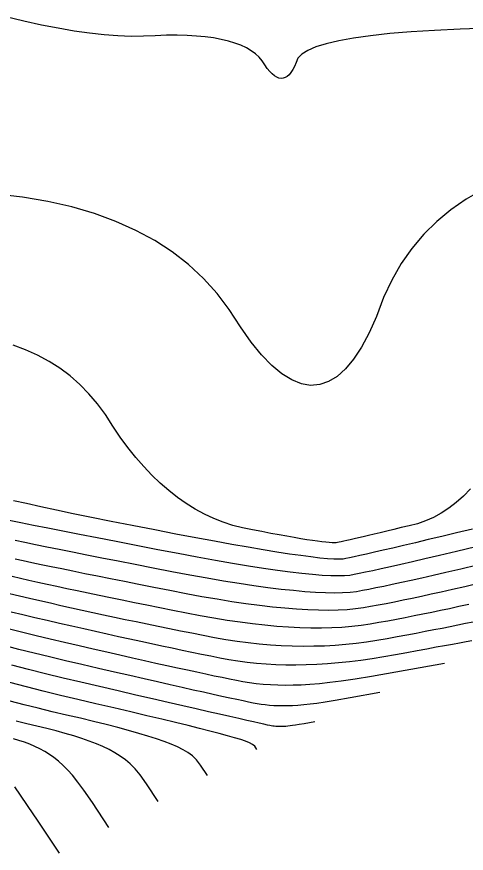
# Model space of a CAD drawing. Header units: inches. Extents: x 1412622.3 to 1412714.6, y 4931530.8 to 4931588.5.
# Drawn here: x 1412651.86 to 1412655.08, y 4931532.06 to 4931538.05 of the extents above; entities that cross this region are included whole.
import ezdxf

# ---------------------------------------------------------------- set-up
doc = ezdxf.new("R2010")
doc.units = ezdxf.units.IN
doc.header["$MEASUREMENT"] = 0

msp = doc.modelspace()

# ---------------------------------------------------------------- linework, layer by layer
for points in [[(1412655.2367, 4931537.971), (1412655.037, 4931537.9642), (1412654.853, 4931537.9553), (1412654.6847, 4931537.9444), (1412654.532, 4931537.9316), (1412654.3949, 4931537.9167), (1412654.2736, 4931537.8997), (1412654.1678, 4931537.8808), (1412654.0778, 4931537.8598), (1412654.0034, 4931537.8369), (1412653.9446, 4931537.8119), (1412653.9015, 4931537.7849), (1412653.8741, 4931537.7558), (1412653.8623, 4931537.7248), (1412653.8501, 4931537.6975), (1412653.8376, 4931537.6739), (1412653.8246, 4931537.6541), (1412653.8112, 4931537.638), (1412653.7974, 4931537.6256), (1412653.7832, 4931537.617), (1412653.7686, 4931537.6121), (1412653.7536, 4931537.6109), (1412653.7382, 4931537.6135), (1412653.7224, 4931537.6198), (1412653.7062, 4931537.6299), (1412653.6896, 4931537.6436), (1412653.6726, 4931537.6611), (1412653.6552, 4931537.6824), (1412653.6374, 4931537.7074), (1412653.6192, 4931537.7361), (1412653.5969, 4931537.7627), (1412653.5705, 4931537.7873), (1412653.5399, 4931537.8098), (1412653.5053, 4931537.8302), (1412653.4665, 4931537.8485), (1412653.4237, 4931537.8647), (1412653.3767, 4931537.8789), (1412653.3256, 4931537.8909), (1412653.2704, 4931537.9009), (1412653.2111, 4931537.9089), (1412653.1477, 4931537.9147), (1412653.0802, 4931537.9184), (1412653.0086, 4931537.9201), (1412652.9329, 4931537.9197), (1412652.853, 4931537.9172), (1412652.7691, 4931537.9127), (1412652.68, 4931537.9121), (1412652.5857, 4931537.9156), (1412652.4863, 4931537.9231), (1412652.3817, 4931537.9347), (1412652.2719, 4931537.9503), (1412652.157, 4931537.9699), (1412652.0369, 4931537.9935), (1412651.9117, 4931538.0211), (1412651.7813, 4931538.0528)], [(1412655.1978, 4931536.8135), (1412655.0797, 4931536.7466), (1412654.97, 4931536.6714), (1412654.8687, 4931536.5876), (1412654.7757, 4931536.4954), (1412654.6912, 4931536.3948), (1412654.615, 4931536.2856), (1412654.5472, 4931536.168), (1412654.4878, 4931536.042), (1412654.4368, 4931535.9075), (1412654.384, 4931535.7892), (1412654.3295, 4931535.687), (1412654.2732, 4931535.6011), (1412654.2152, 4931535.5313), (1412654.1555, 4931535.4777), (1412654.094, 4931535.4403), (1412654.0307, 4931535.4191), (1412653.9658, 4931535.414), (1412653.8991, 4931535.4252), (1412653.8306, 4931535.4525), (1412653.7604, 4931535.496), (1412653.6885, 4931535.5558), (1412653.6148, 4931535.6316), (1412653.5394, 4931535.7237), (1412653.4622, 4931535.832), (1412653.3833, 4931535.9564), (1412653.2951, 4931536.0723), (1412653.1975, 4931536.1796), (1412653.0907, 4931536.2784), (1412652.9746, 4931536.3686), (1412652.8491, 4931536.4503), (1412652.7143, 4931536.5235), (1412652.5703, 4931536.588), (1412652.4169, 4931536.6441), (1412652.2542, 4931536.6915), (1412652.0822, 4931536.7304), (1412651.9009, 4931536.7608), (1412651.7102, 4931536.7826)], [(1412655.1102, 4931534.6728), (1412655.0601, 4931534.6214), (1412655.0087, 4931534.5753), (1412654.9559, 4931534.5345), (1412654.9017, 4931534.4989), (1412654.8461, 4931534.4685), (1412654.7891, 4931534.4434), (1412654.7307, 4931534.4236), (1412654.671, 4931534.4091), (1412654.6144, 4931534.3954), (1412654.561, 4931534.3824), (1412654.5108, 4931534.3703), (1412654.4638, 4931534.359), (1412654.42, 4931534.3485), (1412654.3794, 4931534.3389), (1412654.3419, 4931534.33), (1412654.3077, 4931534.3219), (1412654.2767, 4931534.3147), (1412654.2488, 4931534.3083), (1412654.2242, 4931534.3026), (1412654.2028, 4931534.2978), (1412654.1845, 4931534.2938), (1412654.1695, 4931534.2906), (1412654.1576, 4931534.2883), (1412654.1489, 4931534.2867), (1412654.1363, 4931534.2861), (1412654.1199, 4931534.2865), (1412654.0994, 4931534.2878), (1412654.0751, 4931534.2901), (1412654.0469, 4931534.2934), (1412654.0148, 4931534.2977), (1412653.9787, 4931534.3029), (1412653.9387, 4931534.3091), (1412653.8949, 4931534.3162), (1412653.8471, 4931534.3243), (1412653.7954, 4931534.3334), (1412653.7398, 4931534.3435), (1412653.6802, 4931534.3545), (1412653.6168, 4931534.3665), (1412653.5494, 4931534.3795), (1412653.4782, 4931534.3934), (1412653.4081, 4931534.4117), (1412653.3391, 4931534.4342), (1412653.2713, 4931534.4611), (1412653.2047, 4931534.4924), (1412653.1392, 4931534.5279), (1412653.0749, 4931534.5678), (1412653.0118, 4931534.612), (1412652.9498, 4931534.6606), (1412652.889, 4931534.7134), (1412652.8293, 4931534.7706), (1412652.7708, 4931534.8321), (1412652.7134, 4931534.8979), (1412652.6572, 4931534.9681), (1412652.6022, 4931535.0426), (1412652.5483, 4931535.1214), (1412652.4956, 4931535.2045), (1412652.4388, 4931535.282), (1412652.3777, 4931535.3539), (1412652.3125, 4931535.4203), (1412652.2431, 4931535.481), (1412652.1696, 4931535.5361), (1412652.0919, 4931535.5856), (1412652.01, 4931535.6295), (1412651.924, 4931535.6679), (1412651.8338, 4931535.7006)], [(1412655.1247, 4931534.3855), (1412655.0117, 4931534.3582), (1412654.906, 4931534.3328), (1412654.8074, 4931534.3092), (1412654.716, 4931534.2874), (1412654.6318, 4931534.2675), (1412654.5548, 4931534.2494), (1412654.485, 4931534.2331), (1412654.4224, 4931534.2186), (1412654.367, 4931534.2059), (1412654.3187, 4931534.1951), (1412654.2776, 4931534.1861), (1412654.2438, 4931534.179), (1412654.2171, 4931534.1736), (1412654.1976, 4931534.1701), (1412654.1693, 4931534.1688), (1412654.1322, 4931534.1696), (1412654.0863, 4931534.1726), (1412654.0315, 4931534.1778), (1412653.968, 4931534.1852), (1412653.8957, 4931534.1947), (1412653.8146, 4931534.2065), (1412653.7247, 4931534.2204), (1412653.6259, 4931534.2365), (1412653.5184, 4931534.2548), (1412653.4021, 4931534.2752), (1412653.2769, 4931534.2978), (1412653.143, 4931534.3227), (1412653.0003, 4931534.3496), (1412652.8487, 4931534.3788), (1412652.6884, 4931534.4102), (1412652.5378, 4931534.44), (1412652.3969, 4931534.4684), (1412652.2657, 4931534.4953), (1412652.1442, 4931534.5207), (1412652.0325, 4931534.5446), (1412651.9305, 4931534.567), (1412651.8382, 4931534.588)], [(1412655.1497, 4931534.2583), (1412655.011, 4931534.2251), (1412654.8888, 4931534.1961), (1412654.7833, 4931534.1713), (1412654.6943, 4931534.1506), (1412654.6126, 4931534.1318), (1412654.5382, 4931534.1149), (1412654.4712, 4931534.0999), (1412654.4116, 4931534.0868), (1412654.3592, 4931534.0756), (1412654.3142, 4931534.0663), (1412654.2766, 4931534.0589), (1412654.2462, 4931534.0535), (1412654.2082, 4931534.0502), (1412654.1625, 4931534.0492), (1412654.1092, 4931534.0503), (1412654.0481, 4931534.0537), (1412653.9794, 4931534.0593), (1412653.903, 4931534.0671), (1412653.819, 4931534.0771), (1412653.7273, 4931534.0894), (1412653.6278, 4931534.1038), (1412653.5208, 4931534.1205), (1412653.406, 4931534.1393), (1412653.2836, 4931534.1604), (1412653.1535, 4931534.1837), (1412653.0157, 4931534.2092), (1412652.8702, 4931534.237), (1412652.7171, 4931534.2669), (1412652.5727, 4931534.2952), (1412652.437, 4931534.3217), (1412652.31, 4931534.3467), (1412652.1917, 4931534.3699), (1412652.0822, 4931534.3915), (1412651.9813, 4931534.4114), (1412651.8892, 4931534.4296), (1412651.8058, 4931534.4461)], [(1412655.1583, 4931534.1265), (1412655.0406, 4931534.0987), (1412654.9353, 4931534.0741), (1412654.8424, 4931534.0526), (1412654.7619, 4931534.0343), (1412654.6863, 4931534.0174), (1412654.6156, 4931534.0018), (1412654.5499, 4931533.9876), (1412654.4891, 4931533.9747), (1412654.4331, 4931533.9632), (1412654.3821, 4931533.9531), (1412654.3361, 4931533.9443), (1412654.2949, 4931533.9369), (1412654.2478, 4931533.9315), (1412654.1949, 4931533.9284), (1412654.1361, 4931533.9273), (1412654.0714, 4931533.9283), (1412654.0009, 4931533.9315), (1412653.9244, 4931533.9367), (1412653.8421, 4931533.9441), (1412653.7539, 4931533.9536), (1412653.6598, 4931533.9652), (1412653.5599, 4931533.979), (1412653.4541, 4931533.9948), (1412653.3423, 4931534.0128), (1412653.2248, 4931534.0329), (1412653.1013, 4931534.0551), (1412652.9719, 4931534.0794), (1412652.8367, 4931534.1059), (1412652.7081, 4931534.1311), (1412652.5862, 4931534.155), (1412652.4709, 4931534.1777), (1412652.3623, 4931534.1992), (1412652.2603, 4931534.2195), (1412652.165, 4931534.2385), (1412652.0763, 4931534.2562), (1412651.9943, 4931534.2728), (1412651.9189, 4931534.2881), (1412651.8502, 4931534.3021)], [(1412655.1668, 4931533.9948), (1412655.0701, 4931533.9723), (1412654.9817, 4931533.952), (1412654.9014, 4931533.9339), (1412654.8295, 4931533.918), (1412654.76, 4931533.903), (1412654.693, 4931533.8887), (1412654.6285, 4931533.8753), (1412654.5665, 4931533.8626), (1412654.507, 4931533.8508), (1412654.45, 4931533.8398), (1412654.3955, 4931533.8296), (1412654.3435, 4931533.8202), (1412654.2875, 4931533.8129), (1412654.2273, 4931533.8075), (1412654.163, 4931533.8042), (1412654.0947, 4931533.8029), (1412654.0223, 4931533.8036), (1412653.9458, 4931533.8064), (1412653.8652, 4931533.8111), (1412653.7806, 4931533.8179), (1412653.6918, 4931533.8267), (1412653.599, 4931533.8375), (1412653.5021, 4931533.8503), (1412653.4011, 4931533.8652), (1412653.2961, 4931533.8821), (1412653.1869, 4931533.901), (1412653.0737, 4931533.9219), (1412652.9564, 4931533.9448), (1412652.8436, 4931533.9669), (1412652.7355, 4931533.9883), (1412652.6319, 4931534.0088), (1412652.5329, 4931534.0285), (1412652.4385, 4931534.0475), (1412652.3487, 4931534.0656), (1412652.2635, 4931534.0829), (1412652.1828, 4931534.0995), (1412652.1067, 4931534.1152), (1412652.0352, 4931534.1301), (1412651.9683, 4931534.1442), (1412651.906, 4931534.1576), (1412651.8482, 4931534.1701)], [(1412655.0997, 4931533.8459), (1412655.0281, 4931533.8299), (1412654.9605, 4931533.8152), (1412654.8971, 4931533.8018), (1412654.8337, 4931533.7886), (1412654.7704, 4931533.7756), (1412654.7072, 4931533.763), (1412654.644, 4931533.7506), (1412654.5809, 4931533.7384), (1412654.5179, 4931533.7266), (1412654.455, 4931533.715), (1412654.3922, 4931533.7036), (1412654.3271, 4931533.6942), (1412654.2597, 4931533.6867), (1412654.19, 4931533.6812), (1412654.118, 4931533.6775), (1412654.0437, 4931533.6758), (1412653.9672, 4931533.676), (1412653.8884, 4931533.6781), (1412653.8072, 4931533.6822), (1412653.7238, 4931533.6881), (1412653.6381, 4931533.696), (1412653.5502, 4931533.7058), (1412653.4599, 4931533.7176), (1412653.3674, 4931533.7312), (1412653.2725, 4931533.7468), (1412653.1754, 4931533.7643), (1412653.076, 4931533.7838), (1412652.9791, 4931533.8028), (1412652.8847, 4931533.8215), (1412652.7929, 4931533.8399), (1412652.7035, 4931533.8579), (1412652.6167, 4931533.8755), (1412652.5324, 4931533.8927), (1412652.4506, 4931533.9096), (1412652.3713, 4931533.9261), (1412652.2945, 4931533.9423), (1412652.2202, 4931533.9581), (1412652.1485, 4931533.9735), (1412652.0793, 4931533.9886), (1412652.0125, 4931534.0033), (1412651.9483, 4931534.0176), (1412651.8866, 4931534.0316), (1412651.8275, 4931534.0452)], [(1412655.1293, 4931533.7195), (1412655.0745, 4931533.7079), (1412655.0196, 4931533.6966), (1412654.9647, 4931533.6855), (1412654.9074, 4931533.6742), (1412654.8478, 4931533.6626), (1412654.7858, 4931533.6507), (1412654.7215, 4931533.6385), (1412654.6548, 4931533.626), (1412654.5858, 4931533.6133), (1412654.5145, 4931533.6003), (1412654.4408, 4931533.587), (1412654.3667, 4931533.5755), (1412654.292, 4931533.5659), (1412654.2169, 4931533.5581), (1412654.1413, 4931533.5521), (1412654.0652, 4931533.5479), (1412653.9886, 4931533.5456), (1412653.9115, 4931533.5451), (1412653.8339, 4931533.5464), (1412653.7558, 4931533.5496), (1412653.6773, 4931533.5545), (1412653.5982, 4931533.5613), (1412653.5187, 4931533.57), (1412653.4386, 4931533.5804), (1412653.3581, 4931533.5927), (1412653.2771, 4931533.6068), (1412653.1956, 4931533.6227), (1412653.1146, 4931533.6387), (1412653.034, 4931533.6548), (1412652.9538, 4931533.671), (1412652.8741, 4931533.6872), (1412652.7949, 4931533.7035), (1412652.7161, 4931533.7199), (1412652.6377, 4931533.7363), (1412652.5598, 4931533.7528), (1412652.4823, 4931533.7694), (1412652.4053, 4931533.7861), (1412652.3287, 4931533.8028), (1412652.2525, 4931533.8196), (1412652.1769, 4931533.8365), (1412652.1016, 4931533.8534), (1412652.0268, 4931533.8705), (1412651.9525, 4931533.8876), (1412651.8799, 4931533.9046), (1412651.8091, 4931533.9215)], [(1412655.1209, 4931533.5858), (1412655.0787, 4931533.5779), (1412655.0323, 4931533.5693), (1412654.9811, 4931533.5598), (1412654.9251, 4931533.5495), (1412654.8644, 4931533.5384), (1412654.799, 4931533.5264), (1412654.7287, 4931533.5137), (1412654.6537, 4931533.5001), (1412654.574, 4931533.4856), (1412654.4895, 4931533.4704), (1412654.4063, 4931533.4569), (1412654.3244, 4931533.4451), (1412654.2438, 4931533.435), (1412654.1646, 4931533.4267), (1412654.0866, 4931533.4201), (1412654.0099, 4931533.4152), (1412653.9346, 4931533.4121), (1412653.8605, 4931533.4107), (1412653.7878, 4931533.411), (1412653.7164, 4931533.4131), (1412653.6463, 4931533.4168), (1412653.5775, 4931533.4224), (1412653.5099, 4931533.4296), (1412653.4438, 4931533.4386), (1412653.3789, 4931533.4493), (1412653.3153, 4931533.4617), (1412653.2501, 4931533.4746), (1412653.1833, 4931533.4881), (1412653.1148, 4931533.502), (1412653.0447, 4931533.5165), (1412652.973, 4931533.5315), (1412652.8997, 4931533.547), (1412652.8248, 4931533.563), (1412652.7483, 4931533.5795), (1412652.6701, 4931533.5965), (1412652.5903, 4931533.614), (1412652.5089, 4931533.6321), (1412652.4258, 4931533.6506), (1412652.3412, 4931533.6697), (1412652.2549, 4931533.6893), (1412652.167, 4931533.7093), (1412652.0775, 4931533.7299), (1412651.9901, 4931533.7504), (1412651.9048, 4931533.7708), (1412651.8217, 4931533.7912)], [(1412654.9248, 4931533.4235), (1412654.5762, 4931533.3606), (1412654.4012, 4931533.3301), (1412654.2836, 4931533.3111), (1412654.1847, 4931533.2964), (1412654.1044, 4931533.2862), (1412654.0299, 4931533.2782), (1412653.9611, 4931533.2722), (1412653.8981, 4931533.2683), (1412653.8409, 4931533.2666), (1412653.785, 4931533.2662), (1412653.7307, 4931533.2671), (1412653.6778, 4931533.2694), (1412653.6263, 4931533.2729), (1412653.5763, 4931533.2779), (1412653.5277, 4931533.2841), (1412653.4806, 4931533.2917), (1412653.4349, 4931533.3007), (1412653.3856, 4931533.3105), (1412653.3325, 4931533.3214), (1412653.2758, 4931533.3331), (1412653.2153, 4931533.3458), (1412653.1512, 4931533.3595), (1412653.0834, 4931533.3741), (1412653.0119, 4931533.3897), (1412652.9367, 4931533.4062), (1412652.8579, 4931533.4236), (1412652.7753, 4931533.442), (1412652.689, 4931533.4614), (1412652.5991, 4931533.4817), (1412652.5055, 4931533.5029), (1412652.4082, 4931533.5251), (1412652.3071, 4931533.5482), (1412652.2024, 4931533.5723), (1412652.1002, 4931533.5963), (1412652.0005, 4931533.6201), (1412651.9033, 4931533.6439), (1412651.8086, 4931533.6676)], [(1412654.4602, 4931533.2143), (1412654.2483, 4931533.1761), (1412654.1419, 4931533.1575), (1412654.0704, 4931533.1459), (1412654.0103, 4931533.137), (1412653.9615, 4931533.1309), (1412653.9162, 4931533.1259), (1412653.8744, 4931533.1223), (1412653.8361, 4931533.12), (1412653.8013, 4931533.1189), (1412653.7674, 4931533.1187), (1412653.7343, 4931533.1192), (1412653.7022, 4931533.1206), (1412653.6709, 4931533.1228), (1412653.6405, 4931533.1258), (1412653.611, 4931533.1296), (1412653.5823, 4931533.1342), (1412653.5546, 4931533.1396), (1412653.521, 4931533.1464), (1412653.4818, 4931533.1546), (1412653.4367, 4931533.1642), (1412653.3859, 4931533.1752), (1412653.3294, 4931533.1875), (1412653.2671, 4931533.2012), (1412653.199, 4931533.2163), (1412653.1252, 4931533.2328), (1412653.0456, 4931533.2507), (1412652.9603, 4931533.27), (1412652.8692, 4931533.2906), (1412652.7724, 4931533.3127), (1412652.6698, 4931533.3361), (1412652.5614, 4931533.3609), (1412652.4473, 4931533.3871), (1412652.3274, 4931533.4146), (1412652.2104, 4931533.4421), (1412652.0963, 4931533.4694), (1412651.985, 4931533.4966), (1412651.8765, 4931533.5237), (1412651.771, 4931533.5507)], [(1412653.9955, 4931533.0051), (1412653.9204, 4931532.9915), (1412653.8826, 4931532.9849), (1412653.8573, 4931532.9808), (1412653.8359, 4931532.9777), (1412653.8186, 4931532.9755), (1412653.8025, 4931532.9737), (1412653.7877, 4931532.9724), (1412653.7741, 4931532.9716), (1412653.7618, 4931532.9712), (1412653.7497, 4931532.9711), (1412653.738, 4931532.9713), (1412653.7266, 4931532.9718), (1412653.7155, 4931532.9726), (1412653.7047, 4931532.9737), (1412653.6942, 4931532.975), (1412653.684, 4931532.9766), (1412653.6742, 4931532.9786), (1412653.6565, 4931532.9823), (1412653.631, 4931532.9879), (1412653.5977, 4931532.9953), (1412653.5565, 4931533.0045), (1412653.5076, 4931533.0155), (1412653.4508, 4931533.0284), (1412653.3862, 4931533.043), (1412653.3137, 4931533.0595), (1412653.2334, 4931533.0778), (1412653.1453, 4931533.098), (1412653.0494, 4931533.1199), (1412652.9457, 4931533.1437), (1412652.8341, 4931533.1693), (1412652.7147, 4931533.1967), (1412652.5875, 4931533.2259), (1412652.4524, 4931533.257), (1412652.3206, 4931533.2879), (1412652.192, 4931533.3187), (1412652.0666, 4931533.3494), (1412651.9444, 4931533.3799), (1412651.8255, 4931533.4103)], [(1412653.581, 4931532.8065), (1412653.5655, 4931532.8297), (1412653.5498, 4931532.843), (1412653.5286, 4931532.8542), (1412653.5002, 4931532.8658), (1412653.4646, 4931532.8779), (1412653.4213, 4931532.8912), (1412653.3702, 4931532.9059), (1412653.3114, 4931532.9218), (1412653.2448, 4931532.9391), (1412653.1703, 4931532.9579), (1412653.0879, 4931532.9783), (1412652.9975, 4931533.0003), (1412652.8991, 4931533.0239), (1412652.7929, 4931533.0491), (1412652.6787, 4931533.0758), (1412652.5565, 4931533.1042), (1412652.4264, 4931533.1341), (1412652.2987, 4931533.1641), (1412652.1732, 4931533.1943), (1412652.0501, 4931533.2247), (1412651.9293, 4931533.2552), (1412651.8109, 4931533.2858)], [(1412653.2276, 4931532.6209), (1412653.1778, 4931532.6956), (1412653.147, 4931532.734), (1412653.1184, 4931532.7609), (1412653.0867, 4931532.7846), (1412653.0517, 4931532.8051), (1412653.0117, 4931532.8253), (1412652.9666, 4931532.845), (1412652.9165, 4931532.8644), (1412652.8613, 4931532.8833), (1412652.8005, 4931532.9028), (1412652.734, 4931532.9227), (1412652.6618, 4931532.9432), (1412652.584, 4931532.9643), (1412652.5004, 4931532.9858), (1412652.4112, 4931533.0079), (1412652.3164, 4931533.0305), (1412652.2159, 4931533.0536), (1412652.1152, 4931533.0775), (1412652.0145, 4931533.1022), (1412651.9136, 4931533.1276), (1412651.8127, 4931533.1538)], [(1412652.8742, 4931532.4353), (1412652.7901, 4931532.5616), (1412652.7442, 4931532.625), (1412652.7083, 4931532.6675), (1412652.6732, 4931532.7033), (1412652.6388, 4931532.7324), (1412652.6021, 4931532.7593), (1412652.5631, 4931532.7841), (1412652.5216, 4931532.8069), (1412652.4779, 4931532.8275), (1412652.4307, 4931532.8476), (1412652.3801, 4931532.8671), (1412652.3261, 4931532.8862), (1412652.2688, 4931532.9046), (1412652.208, 4931532.9226), (1412652.1438, 4931532.94), (1412652.0763, 4931532.9568), (1412652.0053, 4931532.9731), (1412651.9318, 4931532.9909), (1412651.8558, 4931533.01)], [(1412652.5208, 4931532.2497), (1412652.4024, 4931532.4275), (1412652.3413, 4931532.516), (1412652.2982, 4931532.5742), (1412652.2597, 4931532.6221), (1412652.226, 4931532.6596), (1412652.1926, 4931532.6933), (1412652.1595, 4931532.7233), (1412652.1268, 4931532.7494), (1412652.0944, 4931532.7717), (1412652.0609, 4931532.7924), (1412652.0262, 4931532.8115), (1412651.9905, 4931532.8291), (1412651.9536, 4931532.845), (1412651.9156, 4931532.8593), (1412651.8764, 4931532.872), (1412651.8362, 4931532.8831)], [(1412652.1674, 4931532.0641), (1412652.0147, 4931532.2935), (1412651.9385, 4931532.4069), (1412651.888, 4931532.4809), (1412651.8462, 4931532.5409)]]:
    msp.add_lwpolyline(points)

doc.saveas('drawing.dxf')
